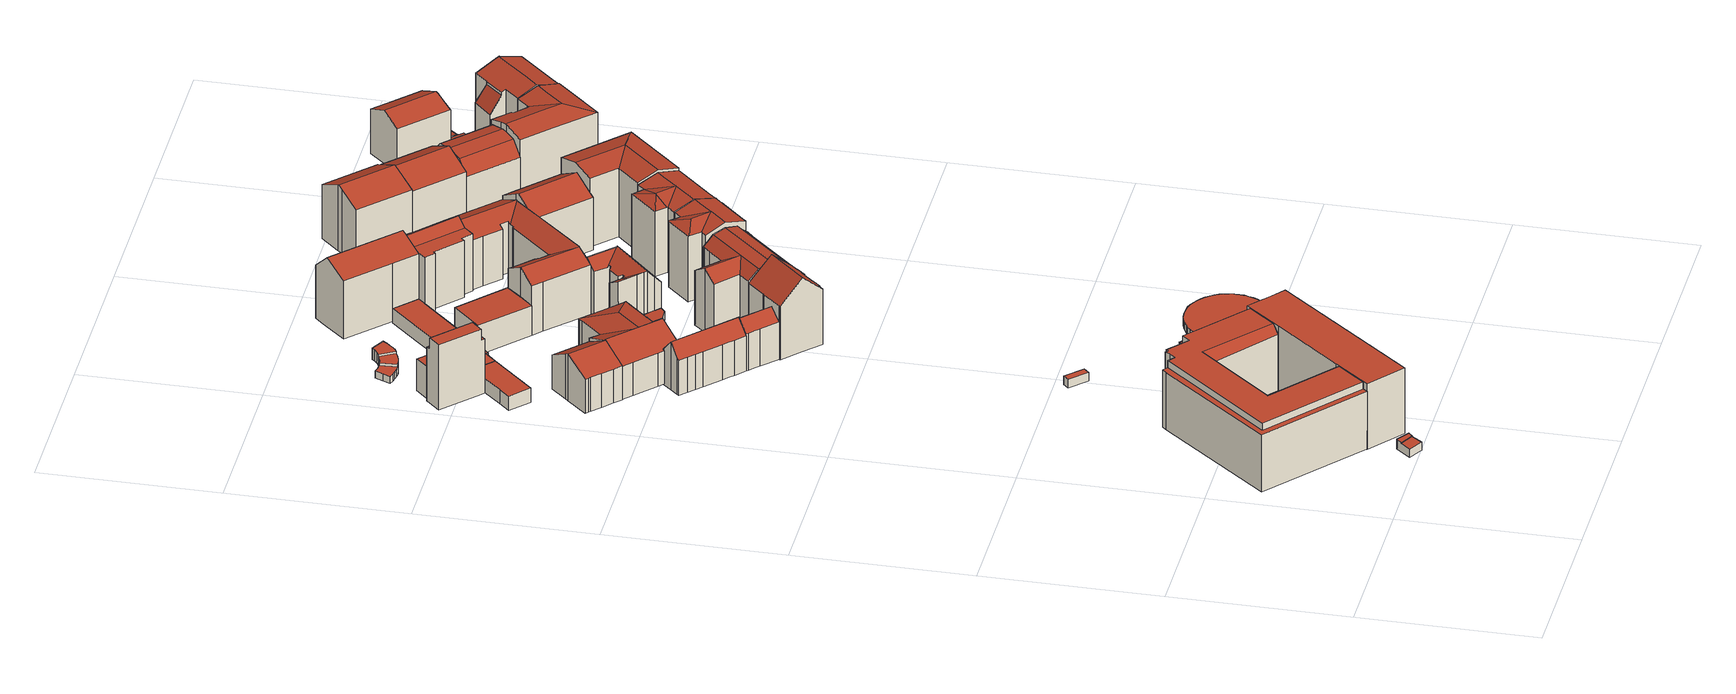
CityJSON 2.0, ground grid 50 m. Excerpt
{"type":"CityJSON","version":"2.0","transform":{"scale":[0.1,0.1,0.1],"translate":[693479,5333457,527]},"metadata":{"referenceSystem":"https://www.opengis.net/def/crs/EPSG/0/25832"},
"CityObjects":{
"building1":{"type":"Building","attributes":{"Gemeindeschluessel":"09162000","HoeheDach":"530.964","HoeheGrund":"527.920","Methode":"2000","NiedrigsteTraufeDesGebaeudes":"530.365","Geometrietyp2DReferenz":"3000","function":"31001_2000","roofType":"1000","measuredHeight":3.04},"geometry":[{"type":"MultiSurface","lod":"2","boundaries":[[[0,1,2,3,4,5]],[[6,7,8,9]],[[10,11,12,13]],[[1,14,15,9,8,11,10,16,2]],[[4,13,12,7,6,17,5]],[[11,8,7,12]],[[15,14,1,0,5,17,6,9]],[[3,2,16,10,13,4]]],"semantics":{"surfaces":[{"type":"WallSurface"},{"type":"RoofSurface"},{"type":"GroundSurface"}],"values":[0,0,0,0,0,1,2,1]}}]},
"building2":{"type":"Building","attributes":{"Gemeindeschluessel":"09162000","HoeheDach":"549.820","HoeheGrund":"530.322","Methode":"2000","NiedrigsteTraufeDesGebaeudes":"546.728","Geometrietyp2DReferenz":"3000","function":"31001_9998","roofType":"1000","measuredHeight":19.5,"storeysAboveGround":5},"geometry":[{"type":"MultiSurface","lod":"2","boundaries":[[[18,19,20,21]],[[22,23,24,25]],[[26,27,28,29,30,20,19,31]],[[32,33,34,35]],[[36,37,38,39]],[[33,32,23,22]],[[28,40,41,29]],[[42,43,44,45,46,47,48]],[[49,50,51,52,53]],[[54,55,56,49,53]],[[42,57,58,59,60,61,18,21,62,63,34,33,22,25,36,39,64,65,66,43]],[[21,20,30,62]],[[58,56,55,59]],[[48,47,52,51]],[[60,59,55,54,67,27,26]],[[65,68,69,66]],[[68,65,64,70]],[[63,62,30,29,41,71]],[[57,42,48,51,50]],[[31,19,18,61]],[[27,67,40,28]],[[72,45,44,69,68,70]],[[64,39,38,73,72,70]],[[25,24,37,36]],[[58,57,50,49,56]],[[32,35,71,41,40,67,54,53,52,47,46,73,38,37,24,23]],[[46,45,72,73]],[[26,31,61,60]],[[63,71,35,34]],[[66,69,44,43]]],"semantics":{"surfaces":[{"type":"WallSurface"},{"type":"RoofSurface"},{"type":"GroundSurface"}],"values":[0,0,1,0,0,0,0,0,1,1,2,0,0,1,0,0,0,0,0,0,0,1,0,0,0,1,0,0,0,0]}}]},
"building3":{"type":"Building","attributes":{"Gemeindeschluessel":"09162000","HoeheDach":"549.876","HoeheGrund":"530.007","Methode":"1000","NiedrigsteTraufeDesGebaeudes":"549.876","Geometrietyp2DReferenz":"3000","function":"31001_9998","roofType":"1000","measuredHeight":19.87,"storeysAboveGround":5},"geometry":[{"type":"MultiSurface","lod":"2","boundaries":[[[74,75,76,77]],[[78,79,80,81,82,83]],[[84,85,75,74]],[[85,86,87,88,80,79,78,76,75]],[[89,86,85,84]],[[84,74,77,83,82,81,90,91,89]],[[91,87,86,89]],[[77,76,78,83]],[[88,87,91,90,81,80]]],"semantics":{"surfaces":[{"type":"WallSurface"},{"type":"RoofSurface"},{"type":"GroundSurface"}],"values":[0,0,0,1,0,2,0,0,0]}}]},
"building4":{"type":"Building","attributes":{"Gemeindeschluessel":"09162000","HoeheDach":"533.890","HoeheGrund":"531.270","Methode":"2000","NiedrigsteTraufeDesGebaeudes":"533.890","Geometrietyp2DReferenz":"3000","function":"31001_2000","roofType":"1000","measuredHeight":2.62},"geometry":[{"type":"MultiSurface","lod":"2","boundaries":[[[92,93,94,95]],[[96,97,92,95]],[[97,98,93,92]],[[95,94,99,96]],[[96,99,98,97]],[[94,93,98,99]]],"semantics":{"surfaces":[{"type":"WallSurface"},{"type":"GroundSurface"},{"type":"RoofSurface"}],"values":[0,1,0,0,0,2]}}]},
"building5":{"type":"Building","attributes":{"Gemeindeschluessel":"09162000","HoeheDach":"545.560","HoeheGrund":"531.230","Methode":"2000","NiedrigsteTraufeDesGebaeudes":"541.506","Geometrietyp2DReferenz":"3000","function":"31001_1000","roofType":"3100","measuredHeight":14.33,"storeysAboveGround":3},"geometry":[{"type":"MultiSurface","lod":"2","boundaries":[[[100,101,102,103,104,105,106,107,108,109,110,111]],[[105,112,113,106]],[[107,114,115,108]],[[111,116,117,100]],[[113,112,118,119,120,121,115,114]],[[108,115,122,109]],[[106,113,114,107]],[[109,122,123,110]],[[103,119,118,104]],[[121,117,116,123,122,115]],[[102,101,100,117,121,120]],[[102,120,119,103]],[[104,118,112,105]],[[110,123,116,111]]],"semantics":{"surfaces":[{"type":"GroundSurface"},{"type":"WallSurface"},{"type":"RoofSurface"}],"values":[0,1,1,1,2,1,1,1,1,2,1,1,1,1]}}]},
"building6":{"type":"Building","attributes":{"Gemeindeschluessel":"09162000","HoeheDach":"534.307","HoeheGrund":"530.960","Methode":"1000","NiedrigsteTraufeDesGebaeudes":"534.307","Geometrietyp2DReferenz":"3000","function":"31001_9998","roofType":"1000","measuredHeight":3.35,"storeysAboveGround":1},"geometry":[{"type":"MultiSurface","lod":"2","boundaries":[[[124,125,126,127]],[[127,126,128,129]],[[130,131,132,133]],[[133,132,134,135]],[[129,136,130,133,135,124,127]],[[129,128,137,136]],[[135,134,125,124]],[[126,125,134,132,131,137,128]],[[136,137,131,130]]],"semantics":{"surfaces":[{"type":"WallSurface"},{"type":"GroundSurface"},{"type":"RoofSurface"}],"values":[0,0,0,0,1,0,0,2,0]}}]},
"building7":{"type":"Building","attributes":{"Gemeindeschluessel":"09162000","HoeheDach":"545.653","HoeheGrund":"531.430","Methode":"2000","NiedrigsteTraufeDesGebaeudes":"541.400","Geometrietyp2DReferenz":"3000","function":"31001_1000","roofType":"2100","measuredHeight":14.22,"storeysAboveGround":3},"geometry":[{"type":"MultiSurface","lod":"2","boundaries":[[[138,139,140,141,142,143]],[[144,145,146,147]],[[147,146,140,139]],[[148,149,145,144]],[[150,151,152,153]],[[154,155,156,157]],[[142,141,140,146,145,149,152,151,156,155]],[[153,152,149,148]],[[154,157,150,153,148,144,147,139,138,143]],[[157,156,151,150]],[[143,142,155,154]]],"semantics":{"surfaces":[{"type":"WallSurface"},{"type":"RoofSurface"},{"type":"GroundSurface"}],"values":[0,0,0,0,0,0,1,0,2,0,0]}}]},
"building8":{"type":"Building","attributes":{"Gemeindeschluessel":"09162000","HoeheDach":"548.815","HoeheGrund":"529.010","Methode":"2000","NiedrigsteTraufeDesGebaeudes":"545.430","Geometrietyp2DReferenz":"3000","function":"31001_9998","roofType":"1000","measuredHeight":19.8},"geometry":[{"type":"MultiSurface","lod":"2","boundaries":[[[158,159,160,161,162,163,164]],[[165,166,167,168,162,161,160]],[[169,170,164,163,162,168]],[[171,172,173,170,169,168,167]],[[167,166,174,171]],[[175,174,166,165]],[[171,174,175,172]],[[159,158,173,172,175,165,160]],[[164,170,173,158]]],"semantics":{"surfaces":[{"type":"GroundSurface"},{"type":"WallSurface"},{"type":"RoofSurface"}],"values":[0,1,1,2,1,2,1,1,1]}}]},
"building9":{"type":"Building","attributes":{"Gemeindeschluessel":"09162000","HoeheDach":"533.542","HoeheGrund":"529.200","Methode":"1000","NiedrigsteTraufeDesGebaeudes":"533.542","Geometrietyp2DReferenz":"3000","function":"31001_9998","roofType":"1000","measuredHeight":4.34,"storeysAboveGround":5},"geometry":[{"type":"MultiSurface","lod":"2","boundaries":[[[176,177,178,179]],[[180,181,182,177,176,183]],[[181,184,185,182]],[[186,184,181,180]],[[186,187,179,178,185,184]],[[183,176,179,187]],[[186,180,183,187]],[[177,182,185,178]]],"semantics":{"surfaces":[{"type":"WallSurface"},{"type":"RoofSurface"},{"type":"GroundSurface"}],"values":[0,1,0,0,2,0,0,0]}}]},
"building10":{"type":"Building","attributes":{"Gemeindeschluessel":"09162000","HoeheDach":"545.740","HoeheGrund":"531.150","Methode":"1000","NiedrigsteTraufeDesGebaeudes":"541.665","Geometrietyp2DReferenz":"3000","function":"31001_1000","roofType":"3100","measuredHeight":14.59},"geometry":[{"type":"MultiSurface","lod":"2","boundaries":[[[188,189,190,191]],[[191,190,192,193]],[[193,192,194,195]],[[196,197,198,199]],[[200,201,202,203]],[[204,149,205,206]],[[195,194,145,207]],[[208,200,203,209,210,196,199,211,188,191,193,195,207,204,206]],[[210,212,197,196]],[[211,213,189,188]],[[209,203,202,214,212,210]],[[199,198,213,211]],[[207,145,149,204]],[[201,200,208,206,205,215]],[[213,198,197,212,214,202,201,215,192,190,189]],[[215,205,149,145,194,192]]],"semantics":{"surfaces":[{"type":"WallSurface"},{"type":"GroundSurface"},{"type":"RoofSurface"}],"values":[0,0,0,0,0,0,0,1,0,0,0,0,0,0,2,2]}}]},
"building11":{"type":"Building","attributes":{"Gemeindeschluessel":"09162000","HoeheDach":"539.544","HoeheGrund":"529.770","Methode":"2000","NiedrigsteTraufeDesGebaeudes":"533.564","Geometrietyp2DReferenz":"3000","function":"31001_9998","roofType":"1000","measuredHeight":9.77,"storeysAboveGround":3},"geometry":[{"type":"MultiSurface","lod":"2","boundaries":[[[216,217,218,219]],[[220,221,222,223]],[[221,220,224,225,226,227,228]],[[225,224,229,230]],[[230,231,232,233,216,219,227,226,225]],[[230,229,234,231]],[[219,218,228,227]],[[234,229,224,220,223]],[[235,222,221,228,218,217]],[[233,232,231,234,223,222,235,217,216]]],"semantics":{"surfaces":[{"type":"WallSurface"},{"type":"GroundSurface"},{"type":"RoofSurface"}],"values":[0,0,0,0,1,0,0,2,2,0]}}]},
"building12":{"type":"Building","attributes":{"Gemeindeschluessel":"09162000","HoeheDach":"545.441","HoeheGrund":"531.270","Methode":"2000","NiedrigsteTraufeDesGebaeudes":"542.439","Geometrietyp2DReferenz":"3000","function":"31001_1000","roofType":"3200","measuredHeight":14.17,"storeysAboveGround":3},"geometry":[{"type":"MultiSurface","lod":"2","boundaries":[[[236,237,238,239]],[[240,241,242,243,244,245,246]],[[247,248,249,250,251,252]],[[236,239,250,249]],[[253,254,255,243,242]],[[256,240,246,257,258,117]],[[252,251,250,239,238,253,242,241,240]],[[257,246,259,260,261,258]],[[237,262,263,254,253,238]],[[243,255,264,265,266,244]],[[267,268,247,252,240,256,117,269]],[[246,245,270,259]],[[269,117,258,261]],[[270,245,244,266]],[[262,237,236,249,248,247,268,267,269,261,260,259,270,266,265,264,263]],[[264,255,254,263]]],"semantics":{"surfaces":[{"type":"WallSurface"},{"type":"RoofSurface"},{"type":"GroundSurface"}],"values":[0,1,0,0,1,1,1,0,0,0,0,0,0,0,2,0]}}]},
"building13":{"type":"Building","attributes":{"Gemeindeschluessel":"09162000","HoeheDach":"553.474","HoeheGrund":"531.080","Methode":"1000","NiedrigsteTraufeDesGebaeudes":"541.974","Geometrietyp2DReferenz":"3000","function":"31001_1000","roofType":"3100","measuredHeight":22.39,"storeysAboveGround":3},"geometry":[{"type":"MultiSurface","lod":"2","boundaries":[[[271,272,273,274,275,276,277,278,279,280,281,282]],[[283,284,285,286]],[[287,288,289,290]],[[291,282,281,292]],[[293,294,288,287]],[[295,285,284,289,288,294,296,297,298,299,300,301,302,273,272,271]],[[303,296,294,293]],[[292,281,304,305,306]],[[307,277,276,308]],[[309,301,300,310]],[[311,279,278,312,313,206,314]],[[309,310,315,316,317,303,293,287,290,283,286,318,319,291,292,306,320,321,200,322,206,313,312,307,308,323,324,325,326]],[[290,289,284,283]],[[315,299,298,316]],[[273,302,326,325,324,274]],[[308,276,275,323]],[[327,328,314,206,322,200]],[[281,280,279,311,329,304]],[[330,331,305,304,329,328,327]],[[319,318,295,271,282,291]],[[278,277,307,312]],[[326,302,301,309]],[[323,275,274,324]],[[316,298,297,317]],[[329,311,314,328]],[[321,330,327,200]],[[317,297,296,303]],[[320,306,305,331,330,321]],[[286,285,295,318]],[[310,300,299,315]]],"semantics":{"surfaces":[{"type":"RoofSurface"},{"type":"WallSurface"},{"type":"GroundSurface"}],"values":[0,1,1,1,1,0,1,1,1,1,1,2,1,1,1,1,1,1,0,1,1,1,1,1,0,1,1,1,1,1]}}]},
"building14":{"type":"Building","attributes":{"Gemeindeschluessel":"09162000","HoeheDach":"532.420","HoeheGrund":"529.026","Methode":"2000","NiedrigsteTraufeDesGebaeudes":"531.104","Geometrietyp2DReferenz":"3000","function":"31001_2000","roofType":"1000","measuredHeight":3.39},"geometry":[{"type":"MultiSurface","lod":"2","boundaries":[[[332,333,334,335]],[[336,337,338,339,340,341]],[[342,343,344,345]],[[346,347,348,349]],[[350,351,352,353]],[[332,335,354,355,356,357,358,359,360,361,362,346,349,363,364,337,336,365,366,367,368,342,345,350,353]],[[356,369,370,357]],[[367,371,372,368]],[[360,373,374,361]],[[375,376,370,369,377,378,348,347,379,374,373]],[[368,372,343,342]],[[336,341,380,365]],[[365,380,381,366]],[[382,352,351,344,343,372,371,381,380,341,340]],[[363,349,348,378,383,384]],[[359,375,373,360]],[[385,382,340,339]],[[366,381,371,367]],[[332,353,352,382,385,333]],[[363,384,386,364]],[[335,334,387,354]],[[338,386,384,383,388,389,387,334,333,385,339]],[[345,344,351,350]],[[377,388,383,378]],[[356,355,389,388,377,369]],[[361,374,379,362]],[[362,379,347,346]],[[354,387,389,355]],[[357,370,376,358]],[[358,376,375,359]],[[364,386,338,337]]],"semantics":{"surfaces":[{"type":"WallSurface"},{"type":"GroundSurface"},{"type":"RoofSurface"}],"values":[0,0,0,0,0,1,0,0,0,2,0,0,0,2,0,0,0,0,0,0,0,2,0,0,0,0,0,0,0,0,0]}}]},
"building15":{"type":"Building","attributes":{"Gemeindeschluessel":"09162000","HoeheDach":"533.420","HoeheGrund":"531.010","Methode":"1000","NiedrigsteTraufeDesGebaeudes":"533.420","Geometrietyp2DReferenz":"3000","function":"31001_2000","roofType":"1000","measuredHeight":2.41},"geometry":[{"type":"MultiSurface","lod":"2","boundaries":[[[390,391,392,393]],[[394,395,396,397]],[[398,399,400,401]],[[402,403,404,405]],[[406,407,408,409]],[[410,411,412,413]],[[414,415,416,417]],[[418,419,420,421]],[[422,423,424,425]],[[426,427,428,429]],[[417,416,430,431]],[[397,396,419,418]],[[417,431,432,410,413,390,393,433,434,398,401,435,436,437,394,397,418,421,438,426,429,439,406,409,422,425,402,405,440,441,442,414]],[[436,443,444,437]],[[437,444,395,394]],[[434,445,399,398]],[[401,400,446,435]],[[442,447,415,414]],[[405,404,448,440]],[[435,446,443,436]],[[440,448,449,441]],[[421,420,450,438]],[[425,424,403,402]],[[439,451,407,406]],[[432,452,411,410]],[[415,447,449,448,404,403,424,423,408,407,451,428,427,450,420,419,396,395,444,443,446,400,399,445,453,392,391,412,411,452,430,416]],[[413,412,391,390]],[[441,449,447,442]],[[433,453,445,434]],[[409,408,423,422]],[[393,392,453,433]],[[429,428,451,439]],[[438,450,427,426]],[[431,430,452,432]]],"semantics":{"surfaces":[{"type":"WallSurface"},{"type":"GroundSurface"},{"type":"RoofSurface"}],"values":[0,0,0,0,0,0,0,0,0,0,0,0,1,0,0,0,0,0,0,0,0,0,0,0,0,2,0,0,0,0,0,0,0,0]}}]},
"building16":{"type":"Building","attributes":{"Gemeindeschluessel":"09162000","HoeheDach":"533.524","HoeheGrund":"529.240","Methode":"2000","NiedrigsteTraufeDesGebaeudes":"533.524","Geometrietyp2DReferenz":"3000","function":"31001_9998","roofType":"1000","measuredHeight":4.28,"storeysAboveGround":1},"geometry":[{"type":"MultiSurface","lod":"2","boundaries":[[[454,455,456,457,458,459]],[[460,461,457,456]],[[462,463,464,465]],[[466,467,461,460]],[[463,468,469,459,458,457,461,467,470,471,472,473,464]],[[464,473,472,474,475,465]],[[466,460,456,455,454,476,477,462,465,475,474,478,479]],[[479,470,467,466]],[[471,470,479,478,474,472]],[[469,468,463,462,477,476]],[[454,459,469,476]]],"semantics":{"surfaces":[{"type":"WallSurface"},{"type":"RoofSurface"},{"type":"GroundSurface"}],"values":[0,0,0,0,1,0,2,0,0,0,0]}}]},
"building17":{"type":"Building","attributes":{"Gemeindeschluessel":"09162000","HoeheDach":"539.278","HoeheGrund":"530.330","Methode":"1000","NiedrigsteTraufeDesGebaeudes":"539.278","Geometrietyp2DReferenz":"3000","function":"31001_9998","roofType":"1000","measuredHeight":8.95,"storeysAboveGround":3},"geometry":[{"type":"MultiSurface","lod":"2","boundaries":[[[480,481,482,483,484,485,486]],[[480,486,487,488]],[[489,487,486,485,484,490]],[[480,488,491,481]],[[483,492,490,484]],[[493,491,488,487,489,490,492]],[[481,491,493,482]],[[482,493,492,483]]],"semantics":{"surfaces":[{"type":"GroundSurface"},{"type":"WallSurface"},{"type":"RoofSurface"}],"values":[0,1,1,1,1,2,1,1]}}]},
"building18":{"type":"Building","attributes":{"Gemeindeschluessel":"09162000","HoeheDach":"534.115","HoeheGrund":"531.260","Methode":"1000","NiedrigsteTraufeDesGebaeudes":"533.607","Geometrietyp2DReferenz":"3000","function":"31001_1000","roofType":"1000","measuredHeight":2.85,"storeysAboveGround":2},"geometry":[{"type":"MultiSurface","lod":"2","boundaries":[[[494,495,496,497]],[[498,499,500,501]],[[502,503,504,505]],[[506,507,508,509]],[[510,511,499,498]],[[505,504,507,506]],[[512,513,495,494]],[[498,501,502,505,506,509,512,494,497,510]],[[501,500,503,502]],[[497,496,511,510]],[[511,496,495,513,508,507,504,503,500,499]],[[509,508,513,512]]],"semantics":{"surfaces":[{"type":"WallSurface"},{"type":"GroundSurface"},{"type":"RoofSurface"}],"values":[0,0,0,0,0,0,0,1,0,0,2,0]}}]},
"building19":{"type":"Building","attributes":{"Gemeindeschluessel":"09162000","HoeheDach":"551.330","HoeheGrund":"531.162","Methode":"2000","NiedrigsteTraufeDesGebaeudes":"547.742","Geometrietyp2DReferenz":"3000","function":"31001_1000","roofType":"3100","measuredHeight":20.17,"storeysAboveGround":4},"geometry":[{"type":"MultiSurface","lod":"2","boundaries":[[[514,515,516,517,518,519,520,521]],[[522,523,524,525,526]],[[524,527,528,525]],[[529,530,302,531,532,533,534]],[[522,535,536,523]],[[532,519,518,533]],[[537,538,516,515]],[[535,539,540,541,536]],[[542,529,534,543,544]],[[544,545,542]],[[546,547,538,537]],[[548,523,536,541]],[[526,545,544,543,522]],[[549,550,540,539]],[[526,525,528,542,545]],[[551,552,553,554]],[[555,556,557,558]],[[554,553,556,555]],[[514,521,552,551]],[[550,549,547,546]],[[529,542,528,527,548,541,540,550,546,537,515,514,551,554,555,558,530]],[[558,557,302,530]],[[302,557,556,553,552,521,520,531]],[[549,539,535,522,517,516,538,547]],[[522,543,534,533,518,517]],[[527,524,523,548]],[[520,519,532,531]]],"semantics":{"surfaces":[{"type":"WallSurface"},{"type":"RoofSurface"},{"type":"GroundSurface"}],"values":[0,1,0,0,1,1,0,0,0,0,0,0,1,0,0,0,0,0,0,0,2,0,1,1,1,0,0]}}]},
"building20":{"type":"Building","attributes":{"Gemeindeschluessel":"09162000","HoeheDach":"546.870","HoeheGrund":"530.826","Methode":"2000","NiedrigsteTraufeDesGebaeudes":"542.049","Geometrietyp2DReferenz":"3000","function":"31001_9998","roofType":"3100","measuredHeight":16.04,"storeysAboveGround":4},"geometry":[{"type":"MultiSurface","lod":"2","boundaries":[[[559,560,561,562,563,564]],[[565,566,567,568]],[[569,570,571,572,573,574]],[[575,576,577,578]],[[579,560,559,580]],[[581,572,571,582]],[[583,582,571,570]],[[559,564,584,585,580]],[[586,587,577,576,574,573,588,563,562,589,590,591]],[[592,593,594,595]],[[578,577,587,596]],[[589,562,561,597,598,595,594]],[[599,590,589,594,593]],[[586,591,600,601]],[[602,599,593,592]],[[599,602,600,591,590]],[[567,566,588,573,572,581]],[[596,587,586,601]],[[565,584,564,563,588,566]],[[597,561,560,579]],[[574,576,575,569]],[[583,568,567,581,582]],[[565,568,583,570,569,575,578,596,601,600,602,592,595,598,597,579,580,585,584]]],"semantics":{"surfaces":[{"type":"RoofSurface"},{"type":"WallSurface"},{"type":"GroundSurface"}],"values":[0,1,1,1,1,0,1,1,0,1,1,1,0,1,1,1,0,1,1,1,1,1,2]}}]},
"building21":{"type":"Building","attributes":{"Gemeindeschluessel":"09162000","HoeheDach":"550.660","HoeheGrund":"529.649","Methode":"2000","NiedrigsteTraufeDesGebaeudes":"545.756","Geometrietyp2DReferenz":"3000","function":"31001_9998","roofType":"3100","measuredHeight":21.01,"storeysAboveGround":5},"geometry":[{"type":"MultiSurface","lod":"2","boundaries":[[[603,604,605,606]],[[606,605,607,608]],[[605,604,609,610,611,612,607]],[[613,609,604,603]],[[614,615,616,617,611,610]],[[618,617,616,619,620,621]],[[615,614,613,603,606,608,622,623,620,619,616]],[[607,612,624,621,620,623,622,608]],[[611,617,618,621,624,612]],[[614,610,609,613]]],"semantics":{"surfaces":[{"type":"WallSurface"},{"type":"RoofSurface"},{"type":"GroundSurface"}],"values":[0,0,1,0,0,0,2,0,1,0]}}]},
"building22":{"type":"Building","attributes":{"Gemeindeschluessel":"09162000","HoeheDach":"552.920","HoeheGrund":"531.190","Methode":"2000","NiedrigsteTraufeDesGebaeudes":"551.035","Geometrietyp2DReferenz":"3000","function":"31001_9998","roofType":"3100","measuredHeight":21.73,"storeysAboveGround":5},"geometry":[{"type":"MultiSurface","lod":"2","boundaries":[[[625,626,627,628,629,630]],[[631,632,633,634,635]],[[514,636,637,638,639,640,641,642]],[[643,635,634,644]],[[645,514,642,625,630,515]],[[646,647,648,628,649,631,635,643]],[[642,641,640,639,650,651,652,653,627,626,625]],[[652,651,654,655,656,657]],[[658,659,660,657,656,661,662,663]],[[633,658,663,664,644,634]],[[627,653,652,657,660,659]],[[649,628,627,632,631]],[[665,638,637,636,514,645,515,666,648,647,646,643,644,664,663,662,661,656,655,654]],[[630,629,628,648,666,515]],[[627,659,658,633,632]],[[638,665,654,651,650,639]]],"semantics":{"surfaces":[{"type":"RoofSurface"},{"type":"WallSurface"},{"type":"GroundSurface"}],"values":[0,0,1,1,1,1,0,1,1,1,0,0,2,1,0,1]}}]},
"building23":{"type":"Building","attributes":{"Gemeindeschluessel":"09162000","HoeheDach":"548.270","HoeheGrund":"530.405","Methode":"2000","NiedrigsteTraufeDesGebaeudes":"545.180","Geometrietyp2DReferenz":"3000","function":"31001_1000","roofType":"3100","measuredHeight":17.86,"storeysAboveGround":4},"geometry":[{"type":"MultiSurface","lod":"2","boundaries":[[[667,668,669,670,671]],[[672,673,674,675,676,677]],[[678,679,680,681]],[[682,683,684,685]],[[686,687,669,668]],[[685,684,688,689]],[[690,691,692,693]],[[674,670,669,687,694,695,696,697,675]],[[698,699,700,701]],[[702,703,691,690]],[[704,705,706,707,708,709]],[[692,691,703,688,684,683,710,708,707,711,712]],[[682,713,714,710,683]],[[704,709,698,701]],[[715,716,673,672]],[[692,712,717,693]],[[700,699,714,713]],[[718,676,675,697,680,679,711,707,706]],[[698,709,708,710,714,699]],[[705,704,701,700,713,682,685,689,702,690,693,717,678,681,719,720,721,686,668,667,722,715,672,677,723]],[[695,720,719,696]],[[674,673,716,671,670]],[[718,706,705,723]],[[711,679,678,717,712]],[[677,676,718,723]],[[716,715,722,667,671]],[[721,694,687,686]],[[720,695,694,721]],[[689,688,703,702]],[[680,697,696,719,681]]],"semantics":{"surfaces":[{"type":"WallSurface"},{"type":"RoofSurface"},{"type":"GroundSurface"}],"values":[0,0,0,0,0,0,0,1,0,0,0,1,0,0,0,0,0,1,1,2,0,1,0,0,0,0,0,0,0,0]}}]},
"building24":{"type":"Building","attributes":{"Gemeindeschluessel":"09162000","HoeheDach":"549.670","HoeheGrund":"530.100","Methode":"2000","NiedrigsteTraufeDesGebaeudes":"545.071","Geometrietyp2DReferenz":"3000","function":"31001_9998","roofType":"3100","measuredHeight":19.57,"storeysAboveGround":5},"geometry":[{"type":"MultiSurface","lod":"2","boundaries":[[[724,725,726,727]],[[728,729,724,727,730,731,732,733,734,735,736,737,738,739,740,741,742,743,744,745,746]],[[747,748,749,742,741,740]],[[750,751,752,753]],[[742,749,754,743]],[[733,755,756,734]],[[756,755,757,758,759,726,725,750,753,760,761]],[[724,729,728,746,671,751,750,725]],[[762,763,745,744,743,754]],[[730,759,758,731]],[[760,753,752,764,739,738,737,736]],[[732,731,758,757,755,733]],[[727,726,759,730]],[[735,761,760,736]],[[745,763,671,746]],[[751,671,763,762,754,749,748,747,764,752]],[[739,764,747,740]],[[734,756,761,735]]],"semantics":{"surfaces":[{"type":"WallSurface"},{"type":"GroundSurface"},{"type":"RoofSurface"}],"values":[0,1,0,2,0,0,2,0,0,0,0,0,0,0,0,2,0,0]}}]},
"building25":{"type":"Building","attributes":{"Gemeindeschluessel":"09162000","HoeheDach":"552.640","HoeheGrund":"531.280","Methode":"2000","NiedrigsteTraufeDesGebaeudes":"550.943","Geometrietyp2DReferenz":"3000","function":"31001_9998","roofType":"3100","measuredHeight":21.36,"storeysAboveGround":5},"geometry":[{"type":"MultiSurface","lod":"2","boundaries":[[[765,766,767,768]],[[769,770,771,772,773,774,775,776,777,778,779]],[[780,781,782,774,773,772]],[[783,777,784,785]],[[786,787,788,789,790,791]],[[792,793,784]],[[779,778,777,783,794,795]],[[795,794,783,796,797,798]],[[777,786,792,784]],[[781,780,799,800,801,802,798,797,796,803,804,765,768,805,806,791,790,789,807,782]],[[808,784,793,767,766]],[[785,784,808]],[[804,803,796,783,785,808,766,765]],[[801,800,799,780,772,771,770,769]],[[793,792,786,791,806,805,768,767]],[[777,776,775,788,787,786]],[[802,801,769,779,795,798]],[[775,774,782,807,789,788]]],"semantics":{"surfaces":[{"type":"WallSurface"},{"type":"RoofSurface"},{"type":"GroundSurface"}],"values":[0,1,0,1,0,1,1,0,1,2,1,1,0,0,0,1,0,0]}}]},
"building26":{"type":"Building","attributes":{"Gemeindeschluessel":"09162000","HoeheDach":"550.580","HoeheGrund":"530.527","Methode":"2000","NiedrigsteTraufeDesGebaeudes":"546.482","Geometrietyp2DReferenz":"3000","function":"31001_9998","roofType":"3100","measuredHeight":20.05,"storeysAboveGround":4},"geometry":[{"type":"MultiSurface","lod":"2","boundaries":[[[809,810,811,812]],[[811,813,814,815,816,812]],[[817,818,819,820,821,822]],[[817,822,810,809]],[[814,823,824,815]],[[818,817,809,812,816,815,824,825,819]],[[826,820,819,825,824,823]],[[821,820,826,823,814,813]],[[810,822,821,813,811]]],"semantics":{"surfaces":[{"type":"WallSurface"},{"type":"GroundSurface"},{"type":"RoofSurface"}],"values":[0,0,0,0,0,1,0,2,2]}}]},
"building27":{"type":"Building","attributes":{"Gemeindeschluessel":"09162000","HoeheDach":"550.588","HoeheGrund":"530.400","Methode":"1000","NiedrigsteTraufeDesGebaeudes":"546.849","Geometrietyp2DReferenz":"3000","function":"31001_9998","roofType":"3100","measuredHeight":20.19,"storeysAboveGround":4},"geometry":[{"type":"MultiSurface","lod":"2","boundaries":[[[827,828,829,830,831]],[[832,831,830,833]],[[834,827,831,832]],[[835,836,837,838]],[[834,839,840,841,828,827]],[[839,834,832,833,842,835,838,840]],[[838,837,841,840]],[[830,829,836,835,842,833]],[[828,841,837,836,829]]],"semantics":{"surfaces":[{"type":"RoofSurface"},{"type":"WallSurface"},{"type":"GroundSurface"}],"values":[0,1,1,1,1,2,1,1,0]}}]},
"building28":{"type":"Building","attributes":{"Gemeindeschluessel":"09162000","HoeheDach":"553.280","HoeheGrund":"530.790","Methode":"1000","NiedrigsteTraufeDesGebaeudes":"551.591","Geometrietyp2DReferenz":"3000","function":"31001_9998","roofType":"3100","measuredHeight":22.49,"storeysAboveGround":5},"geometry":[{"type":"MultiSurface","lod":"2","boundaries":[[[843,844,845,846,847,848,849]],[[850,851,852,853,854,855]],[[856,857,845,844,858,859,860,861]],[[862,858,844,843,849,863]],[[864,865,866,861,860,859,858,862,863,867,854,853,852]],[[847,846,851,850,855,848]],[[868,869,846,845,857,856]],[[870,871,851,846,869,868]],[[865,864,852,851,871,870]],[[849,848,855,854,867,863]],[[866,865,870,868,856,861]]],"semantics":{"surfaces":[{"type":"RoofSurface"},{"type":"WallSurface"},{"type":"GroundSurface"}],"values":[0,1,1,1,2,0,0,0,1,1,1]}}]},
"building29":{"type":"Building","attributes":{"Gemeindeschluessel":"09162000","HoeheDach":"550.387","HoeheGrund":"530.400","Methode":"1000","NiedrigsteTraufeDesGebaeudes":"546.504","Geometrietyp2DReferenz":"3000","function":"31001_9998","roofType":"3100","measuredHeight":19.99,"storeysAboveGround":4},"geometry":[{"type":"MultiSurface","lod":"2","boundaries":[[[872,873,874,834]],[[840,875,876,877]],[[878,876,875,879]],[[874,879,875,840,839,834]],[[873,878,879,874]],[[872,880,877,876,878,873]],[[880,872,834,839,840,877]]],"semantics":{"surfaces":[{"type":"WallSurface"},{"type":"RoofSurface"},{"type":"GroundSurface"}],"values":[0,0,1,0,1,0,2]}}]},
"building30":{"type":"Building","attributes":{"Gemeindeschluessel":"09162000","HoeheDach":"550.010","HoeheGrund":"530.501","Methode":"2000","NiedrigsteTraufeDesGebaeudes":"544.913","Geometrietyp2DReferenz":"3000","function":"31001_9998","roofType":"3100","measuredHeight":19.51,"storeysAboveGround":4},"geometry":[{"type":"MultiSurface","lod":"2","boundaries":[[[881,882,883,884,885]],[[886,887,888,889,890]],[[884,883,891,892,893,894]],[[895,891,883,882]],[[888,885,884,894,889]],[[887,896,881,885,888]],[[897,892,891,895]],[[886,890,898,899]],[[900,896,887,886,899]],[[898,901,900,899]],[[902,901,898,890,889,894,893]],[[902,893,892,897]],[[881,896,900,901,902,897,895,882]]],"semantics":{"surfaces":[{"type":"WallSurface"},{"type":"RoofSurface"},{"type":"GroundSurface"}],"values":[0,1,1,0,1,0,0,1,0,0,0,0,2]}}]},
"building31":{"type":"Building","attributes":{"Gemeindeschluessel":"09162000","HoeheDach":"552.150","HoeheGrund":"530.780","Methode":"2000","NiedrigsteTraufeDesGebaeudes":"550.274","Geometrietyp2DReferenz":"3000","function":"31001_9998","roofType":"3100","measuredHeight":21.37,"storeysAboveGround":5},"geometry":[{"type":"MultiSurface","lod":"2","boundaries":[[[903,904,905,906,907,908]],[[909,910,911,912]],[[908,907,906,913,914,915]],[[916,917,918,919]],[[920,921,922,923,924,925,926,927]],[[928,908,915,929,930,911,910]],[[915,914,913,923,922,921]],[[913,906,905,931,924,923]],[[929,915,921,920,932,933,934,918,917,930]],[[904,903,935,909,912,936,916,919,937,938,939,927,926,925,924,931,905]],[[935,903,908,928,910,909]],[[932,920,927,939,938,933]],[[937,934,933,938]],[[919,918,934,937]],[[911,930,917,916,936,912]]],"semantics":{"surfaces":[{"type":"WallSurface"},{"type":"RoofSurface"},{"type":"GroundSurface"}],"values":[0,0,1,0,0,1,1,0,1,2,0,0,0,0,0]}}]},
"building32":{"type":"Building","attributes":{"Gemeindeschluessel":"09162000","HoeheDach":"533.190","HoeheGrund":"530.633","Methode":"2000","NiedrigsteTraufeDesGebaeudes":"533.190","Geometrietyp2DReferenz":"3000","function":"31001_2000","roofType":"1000","measuredHeight":2.56},"geometry":[{"type":"MultiSurface","lod":"2","boundaries":[[[940,941,942,943]],[[944,945,946,947]],[[948,949,950,951]],[[952,953,954,955]],[[947,946,949,948]],[[943,942,956,957]],[[958,959,941,940]],[[944,947,948,951,958,940,943,957,952,955]],[[957,956,953,952]],[[955,954,945,944]],[[954,953,956,942,941,959,950,949,946,945]],[[951,950,959,958]]],"semantics":{"surfaces":[{"type":"WallSurface"},{"type":"GroundSurface"},{"type":"RoofSurface"}],"values":[0,0,0,0,0,0,0,1,0,0,2,0]}}]},
"building33":{"type":"Building","attributes":{"Gemeindeschluessel":"09162000","HoeheDach":"547.453","HoeheGrund":"531.360","Methode":"1000","NiedrigsteTraufeDesGebaeudes":"544.906","Geometrietyp2DReferenz":"3000","function":"31001_9998","roofType":"3100","measuredHeight":16.09,"storeysAboveGround":4},"geometry":[{"type":"MultiSurface","lod":"2","boundaries":[[[960,961,962,963]],[[964,965,966,967,968,969]],[[970,971,972,973,974,975]],[[963,976,977,966,965,964,978,971,970,975,979,980,981,960]],[[964,969,982,978]],[[974,983,984,980,979,975]],[[978,982,972,971]],[[966,977,976,985,986,967]],[[973,972,982,969,968,967,986,983,974]],[[981,987,961,960]],[[986,985,962,961,987,984,983]],[[963,962,985,976]],[[980,984,987,981]]],"semantics":{"surfaces":[{"type":"WallSurface"},{"type":"GroundSurface"},{"type":"RoofSurface"}],"values":[0,0,0,1,0,0,0,0,2,0,2,0,0]}}]},
"building34":{"type":"Building","attributes":{"Gemeindeschluessel":"09162000","HoeheDach":"552.517","HoeheGrund":"530.730","Methode":"2000","NiedrigsteTraufeDesGebaeudes":"544.424","Geometrietyp2DReferenz":"3000","function":"31001_9998","roofType":"3100","measuredHeight":21.79,"storeysAboveGround":5},"geometry":[{"type":"MultiSurface","lod":"2","boundaries":[[[988,989,990,991,992,993]],[[994,995,996,997,998,999]],[[1000,1001,1002,1003,1004,1005,1006,1007]],[[1008,1009,1010,1011]],[[1012,991,990,1013,1008,1011,1014]],[[1015,1016,1017,1018,1019,1020]],[[1014,1011,1010,1021]],[[996,995,1004,1003]],[[1022,1000,1007,1023,988,993]],[[1018,1017,999,998]],[[1023,1024,1025,994,999,1017,1016,1015,1026,1013,990,989,988]],[[1007,1006,1005,1004,995,994,1025,1024,1023]],[[1008,1013,1026,1009]],[[1002,1001,1000,1022,993,992,991,1012,1014,1021,1027,1020,1019,1018,998,997,996,1003]],[[1015,1020,1027,1021,1010,1009,1026]]],"semantics":{"surfaces":[{"type":"WallSurface"},{"type":"RoofSurface"},{"type":"GroundSurface"}],"values":[0,0,0,1,0,0,0,0,0,0,1,1,0,2,0]}}]},
"building35":{"type":"Building","attributes":{"Gemeindeschluessel":"09162000","HoeheDach":"533.925","HoeheGrund":"530.948","Methode":"2000","NiedrigsteTraufeDesGebaeudes":"533.276","Geometrietyp2DReferenz":"3000","function":"31001_2000","roofType":"1000","measuredHeight":2.98},"geometry":[{"type":"MultiSurface","lod":"2","boundaries":[[[1028,1029,1030,1031]],[[1030,1029,1032,1033,1034]],[[1035,1032,1029,1028]],[[1036,1037,1035,1028,1031]],[[1037,1033,1032,1035]],[[1031,1030,1034,1036]],[[1036,1034,1033,1037]]],"semantics":{"surfaces":[{"type":"WallSurface"},{"type":"RoofSurface"},{"type":"GroundSurface"}],"values":[0,1,0,2,0,0,0]}}]}
},
"vertices":[
[351,1,9],[353,0,9],[353,0,34],[351,1,34],[311,23,34],[311,23,9],[346,64,9],[346,64,40],[383,40,39],[383,40,9],[375,29,34],[375,29,36],[335,51,36],[335,51,34],[367,19,9],[375,29,9],[367,19,34],[335,51,9],
[279,664,33],[279,664,207],[289,674,207],[289,674,33],[351,672,33],[351,672,228],[356,678,228],[356,678,33],[293,132,207],[304,145,207],[47,359,207],[303,663,207],[302,664,207],[25,355,207],[345,678,228],[345,678,33],[336,665,33],[336,665,228],[372,665,33],[372,665,228],[414,630,228],[414,630,33],[47,359,228],[303,663,228],[529,418,33],[612,518,33],[612,518,203],[603,507,203],[603,507,228],[541,433,228],[529,418,203],[208,374,197],[360,558,201],[361,557,199],[364,584,228],[186,373,228],[368,222,228],[376,232,201],[207,373,201],[360,558,33],[207,373,33],[376,232,33],[293,132,33],[25,355,33],[302,664,33],[322,649,33],[440,661,33],[535,582,33],[571,552,33],[304,145,228],[535,582,203],[571,552,203],[440,661,203],[322,649,228],[432,651,203],[432,651,228],
[294,132,30],[294,132,229],[376,232,229],[376,232,30],[529,418,229],[611,517,229],[612,518,229],[612,518,30],[611,517,30],[529,418,30],[392,53,30],[392,53,229],[709,437,229],[671,468,229],[639,495,229],[709,437,30],[639,495,30],[671,468,30],
[474,921,43],[474,921,69],[458,905,69],[458,905,43],[413,950,43],[429,966,43],[429,966,69],[413,950,69],
[171,2128,42],[169,2126,42],[118,2071,42],[97,2091,42],[71,2116,42],[44,2141,42],[40,2144,42],[32,2152,42],[83,2207,42],[92,2216,42],[134,2261,42],[220,2181,42],[44,2141,145],[40,2144,145],[32,2152,145],[83,2207,186],[220,2181,145],[171,2128,184],[71,2116,145],[97,2091,145],[118,2071,145],[169,2126,186],[92,2216,179],[134,2261,145],
[612,518,40],[612,518,73],[571,552,73],[571,552,40],[535,582,73],[535,582,40],[603,590,40],[603,590,73],[704,507,73],[704,507,40],[671,468,73],[671,468,40],[567,620,40],[567,620,73],
[171,2021,44],[200,1994,44],[200,1994,144],[171,2021,144],[142,2048,144],[142,2048,44],[219,1984,44],[219,1984,147],[215,1980,144],[215,1980,44],[255,1951,44],[255,1951,147],[304,2003,44],[304,2003,187],[302,2001,185],[302,2001,44],[118,2071,44],[118,2071,144],[171,2128,187],[171,2128,44],
[113,2435,20],[104,2442,20],[5,2535,20],[35,2565,20],[43,2574,20],[142,2482,20],[150,2474,20],[5,2535,218],[35,2565,218],[35,2565,184],[43,2574,184],[142,2482,184],[150,2474,184],[134,2473,184],[104,2442,184],[113,2435,184],[134,2473,218],[104,2442,218],
[66,2385,65],[113,2435,65],[113,2435,22],[66,2385,22],[89,2308,65],[202,2426,65],[150,2474,65],[38,2356,65],[202,2426,22],[150,2474,22],[89,2308,22],[38,2356,22],
[171,1933,41],[171,1933,147],[175,1937,153],[175,1937,41],[195,1958,187],[195,1958,41],[215,1980,153],[215,1980,41],[226,1881,41],[226,1881,147],[210,1896,147],[210,1896,41],[327,1786,41],[327,1786,147],[300,1811,147],[300,1811,41],[255,1951,41],[375,1837,147],[375,1837,41],[219,1984,41],[351,1812,41],[286,1825,41],[271,1838,41],[191,1914,41],[271,1838,147],[191,1914,147],[286,1825,147],[351,1812,187],
[43,2574,28],[43,2574,125],[75,2608,125],[75,2608,28],[199,2495,66],[199,2495,125],[166,2460,125],[166,2460,66],[235,2461,66],[235,2461,28],[199,2495,28],[183,2509,28],[183,2509,125],[232,2457,66],[232,2457,28],[202,2426,28],[166,2460,28],[150,2474,28],[202,2426,66],[150,2474,125],
[353,2056,43],[408,2114,43],[408,2114,155],[353,2056,155],[250,2054,184],[300,2107,184],[314,2122,184],[311,2226,155],[311,2227,154],[301,2216,154],[246,2157,154],[304,2003,43],[343,2044,43],[354,2056,43],[354,2056,155],[343,2044,154],[304,2003,154],[418,2125,155],[419,2125,155],[365,2176,154],[196,2105,184],[245,2157,154],[220,2181,155],[246,2157,43],[245,2157,43],[220,2181,43],[418,2125,43],[419,2125,43],[365,2176,43],[311,2226,43],[311,2227,43],[196,2105,43],[250,2054,43],[171,2128,43],[301,2216,43],
[452,1663,265],[503,1718,265],[549,1766,265],[546,1769,261],[497,1816,203],[496,1814,203],[451,1767,203],[451,1766,203],[450,1767,203],[425,1740,203],[402,1715,203],[400,1712,203],[522,1633,41],[522,1633,203],[516,1639,210],[516,1639,41],[532,1656,41],[532,1656,210],[538,1650,203],[538,1650,41],[400,1712,41],[402,1715,41],[541,1665,41],[541,1665,210],[498,1619,210],[550,1674,210],[563,1689,210],[569,1683,203],[585,1701,203],[580,1706,210],[594,1721,210],[595,1722,210],[550,1674,41],[402,1715,154],[359,1756,154],[359,1756,41],[451,1767,41],[496,1814,41],[594,1721,41],[580,1706,41],[450,1767,150],[451,1766,41],[450,1767,41],[375,1837,150],[585,1701,41],[569,1683,41],[563,1689,41],[498,1619,41],[452,1663,41],[345,1769,41],[331,1782,41],[350,1810,41],[497,1816,41],[546,1769,41],[549,1766,41],[595,1722,41],[327,1786,154],[350,1810,185],[425,1740,185],[331,1782,154],[345,1769,154],
[210,2689,20],[210,2689,48],[198,2684,48],[198,2684,20],[192,2734,20],[182,2730,20],[182,2730,48],[190,2733,48],[190,2733,54],[192,2734,54],[250,2724,20],[250,2724,54],[241,2714,54],[241,2714,20],[139,2726,20],[139,2726,41],[150,2725,41],[150,2725,20],[232,2704,20],[232,2704,54],[222,2696,54],[222,2696,20],[186,2680,20],[173,2677,20],[160,2675,20],[147,2676,20],[134,2678,20],[121,2681,20],[108,2685,20],[118,2706,20],[128,2729,20],[161,2725,20],[172,2726,20],[202,2740,20],[210,2748,20],[217,2756,20],[257,2735,20],[160,2675,41],[147,2676,41],[217,2756,54],[257,2735,54],[108,2685,41],[118,2706,41],[121,2681,41],[134,2678,41],[161,2676,41],[157,2725,41],[128,2729,41],[202,2740,54],[210,2748,54],[214,2692,54],[157,2725,48],[161,2725,48],[214,2692,48],[172,2726,48],[186,2680,48],[161,2676,48],[173,2677,48],
[775,720,40],[775,720,64],[788,724,64],[788,724,40],[887,698,40],[887,698,64],[897,689,64],[897,689,40],[828,725,40],[828,725,64],[841,723,64],[841,723,40],[915,555,40],[915,555,64],[908,544,64],[908,544,40],[928,605,40],[928,605,64],[927,592,64],[927,592,40],[751,709,40],[751,709,64],[763,715,64],[763,715,40],[772,641,40],[772,641,64],[721,683,64],[721,683,40],[905,679,40],[905,679,64],[913,668,64],[913,668,40],[924,580,40],[924,580,64],[920,567,64],[920,567,40],[923,644,40],[923,644,64],[926,631,64],[926,631,40],[730,693,64],[730,693,40],[740,702,40],[801,726,40],[814,726,40],[853,719,40],[865,713,40],[877,706,40],[919,656,40],[928,618,40],[900,534,40],[848,577,40],[836,587,40],[865,713,64],[877,706,64],[814,726,64],[853,719,64],[836,587,64],[900,534,64],[848,577,64],[919,656,64],[928,618,64],[740,702,64],[801,726,64],
[239,2452,22],[241,2454,22],[273,2487,22],[273,2487,65],[241,2454,65],[239,2452,65],[349,2565,22],[349,2565,65],[235,2461,22],[235,2461,65],[183,2509,65],[183,2509,22],[446,2665,22],[446,2665,65],[235,2460,65],[232,2457,65],[464,2684,65],[404,2740,65],[403,2741,65],[322,2656,65],[403,2741,22],[322,2656,22],[232,2457,22],[235,2460,22],[404,2740,22],[464,2684,22],
[473,2449,33],[437,2410,33],[398,2370,33],[273,2487,33],[349,2565,33],[459,2465,33],[475,2450,33],[475,2450,123],[473,2449,123],[459,2465,123],[349,2565,123],[437,2410,123],[273,2487,123],[398,2370,123],
[541,2057,43],[541,2057,71],[529,2045,69],[529,2045,43],[475,2068,43],[475,2068,66],[474,2096,69],[474,2096,43],[486,2109,43],[486,2109,71],[500,2095,71],[500,2095,43],[510,2086,43],[510,2086,71],[513,2083,71],[513,2083,43],[500,2044,43],[500,2044,66],[526,2071,43],[526,2071,71],
[739,1875,42],[647,1961,42],[647,1961,216],[663,1946,235],[691,1919,243],[719,1893,235],[719,1893,230],[739,1875,210],[577,1854,235],[493,1932,235],[463,1900,208],[524,1845,209],[523,1845,208],[463,1900,42],[524,1845,42],[546,1769,42],[595,1722,42],[576,1741,230],[576,1741,235],[548,1767,243],[546,1769,243],[583,1909,207],[523,1964,208],[640,1967,42],[640,1967,209],[584,1908,209],[584,1908,42],[523,1964,42],[497,1816,42],[520,1794,235],[497,1816,209],[497,1816,208],[637,1963,42],[637,1963,209],[493,1932,42],[620,1945,209],[620,1945,42],[734,1869,42],[734,1869,210],[717,1851,210],[717,1851,42],[598,1725,42],[598,1725,210],[596,1723,210],[596,1723,42],
[526,2071,173],[541,2057,150],[642,2162,156],[614,2189,199],[509,2087,199],[510,2086,197],[500,2095,38],[500,2095,198],[486,2109,198],[486,2109,38],[506,2148,38],[472,2180,38],[472,2180,173],[497,2156,173],[500,2154,173],[506,2148,177],[510,2153,38],[510,2153,177],[508,2164,173],[508,2164,38],[541,2057,38],[526,2071,38],[467,2127,198],[443,2151,197],[443,2151,38],[510,2086,38],[513,2083,38],[547,2192,176],[537,2193,172],[507,2089,198],[614,2190,198],[547,2201,173],[552,2196,176],[531,2242,38],[531,2242,185],[545,2256,198],[545,2256,38],[537,2193,38],[642,2162,38],[612,2192,38],[519,2230,174],[552,2196,38],[547,2192,38],[519,2230,38],
[464,2684,26],[464,2684,203],[403,2741,203],[403,2741,26],[291,2847,203],[291,2847,26],[507,2728,231],[510,2731,233],[515,2737,237],[342,2901,237],[507,2728,26],[510,2731,26],[515,2737,26],[553,2775,26],[553,2775,188],[379,2939,188],[379,2939,26],[379,2940,26],[379,2940,188],[342,2901,26],[361,2921,26],[361,2921,211],
[692,1919,259],[703,1931,259],[737,1966,259],[660,1975,241],[659,1973,241],[647,1961,241],[634,2003,242],[690,2011,259],[697,2069,242],[695,2070,240],[632,2005,240],[749,1886,42],[750,1886,42],[816,1955,42],[816,1955,240],[750,1886,240],[749,1886,240],[739,1875,240],[632,2005,42],[695,2070,42],[692,1919,42],[634,2003,42],[658,1977,42],[660,1975,42],[658,1977,241],[817,1957,240],[835,1975,240],[789,2020,259],[771,2002,259],[835,1975,42],[789,2020,42],[743,2065,42],[743,2065,241],[723,2045,241],[724,2046,240],[725,2046,240],[725,2046,42],[724,2046,42],[723,2045,42],[697,2069,42],[817,1957,42],[659,1973,42],
[675,2659,34],[588,2569,34],[588,2569,184],[631,2613,213],[675,2659,183],[764,2489,34],[764,2489,212],[763,2488,213],[763,2487,212],[708,2429,212],[708,2429,34],[670,2478,34],[670,2478,186],[672,2476,187],[672,2476,34],[437,2410,34],[437,2410,211],[473,2449,182],[473,2449,34],[612,2546,34],[612,2546,184],[497,2426,182],[497,2426,34],[535,2384,34],[535,2384,184],[529,2378,189],[529,2378,34],[658,2502,184],[669,2513,191],[689,2494,191],[683,2488,187],[531,2242,184],[424,2345,184],[424,2345,34],[531,2242,34],[534,2391,34],[534,2391,182],[545,2256,34],[569,2281,34],[569,2281,213],[568,2280,213],[567,2280,213],[545,2256,195],[435,2408,213],[556,2358,186],[553,2355,189],[398,2370,34],[398,2370,184],[807,2534,34],[807,2534,183],[553,2355,34],[657,2375,212],[689,2494,34],[669,2513,34],[658,2502,34],[698,2638,34],[657,2375,34],
[588,2569,31],[588,2569,205],[587,2567,205],[587,2567,31],[631,2613,31],[611,2593,31],[559,2592,31],[550,2582,31],[513,2616,31],[478,2648,31],[472,2642,31],[446,2665,31],[464,2684,31],[487,2707,31],[506,2727,31],[507,2728,31],[510,2731,31],[552,2775,31],[553,2775,31],[576,2753,31],[592,2738,31],[603,2727,31],[675,2659,31],[510,2731,223],[552,2775,181],[553,2775,181],[611,2593,205],[631,2613,227],[506,2727,227],[487,2707,205],[576,2753,181],[478,2648,205],[472,2642,205],[513,2616,205],[550,2582,205],[559,2592,205],[464,2684,205],[446,2665,205],[592,2738,181],[603,2727,181],[507,2728,226],
[736,2114,43],[736,2114,240],[811,2192,240],[811,2192,43],[835,1975,239],[855,1997,239],[856,1997,239],[856,1998,239],[933,2078,239],[952,2097,239],[905,2142,256],[886,2123,256],[848,2082,256],[809,2042,256],[788,2020,256],[856,1998,43],[933,2078,43],[952,2097,43],[764,2087,240],[801,2127,256],[763,2088,240],[839,2166,240],[840,2167,240],[858,2186,239],[858,2186,43],[840,2167,43],[839,2166,43],[838,2166,240],[811,2191,240],[764,2086,240],[743,2065,240],[764,2087,43],[764,2086,43],[743,2065,43],[856,1997,43],[855,1997,43],[835,1975,43],[788,2020,43],[763,2088,43],[737,2114,43],[811,2191,43],[838,2166,43],[905,2142,43],[737,2114,240],
[845,2302,35],[845,2302,195],[708,2429,195],[708,2429,35],[757,2481,236],[764,2489,230],[764,2489,35],[757,2481,35],[853,2311,35],[893,2355,35],[941,2407,35],[941,2407,196],[893,2355,236],[853,2311,202],[807,2534,195],[807,2534,35],[841,2502,35],[841,2502,195],
[777,2768,199],[831,2825,236],[704,2946,236],[695,2936,229],[650,2889,199],[650,2889,34],[695,2936,34],[777,2768,34],[709,2951,34],[709,2951,233],[758,3003,198],[758,3003,34],[831,2825,34],[885,2882,34],[885,2882,199],[704,2946,34],
[917,2250,246],[918,2249,246],[917,2249,246],[1010,2252,263],[962,2297,263],[897,2359,263],[853,2311,246],[1008,2344,246],[1102,2255,246],[1102,2255,38],[1008,2344,38],[941,2407,38],[941,2407,246],[858,2186,246],[917,2248,246],[918,2249,38],[917,2249,38],[917,2248,38],[858,2186,38],[917,2250,38],[853,2311,38],[1011,2159,38],[952,2097,38],[904,2142,38],[897,2359,38],[904,2142,263],[964,2204,263],[952,2097,246],[1011,2159,246],
[901,2650,34],[901,2650,195],[777,2768,195],[885,2882,195],[1010,2764,195],[1010,2764,34],[956,2707,234],[831,2825,234],[956,2707,34],
[1082,2598,35],[1109,2628,35],[1109,2628,213],[1105,2623,221],[1082,2598,228],[1046,2556,221],[1065,2578,227],[1075,2590,230],[954,2705,230],[923,2673,221],[1129,2650,179],[1127,2653,179],[1010,2764,179],[985,2737,221],[1129,2650,35],[1065,2578,35],[1127,2653,35],[901,2650,180],[1025,2533,180],[1025,2533,35],[901,2650,35],[1010,2764,35],
[1202,2365,38],[1291,2459,38],[1322,2492,38],[1322,2492,233],[1291,2459,233],[1202,2365,233],[1025,2533,38],[1025,2533,233],[1065,2578,250],[1065,2578,38],[1272,2538,251],[1242,2506,251],[1198,2458,251],[1083,2598,38],[1083,2598,245],[1109,2628,233],[1109,2628,38],[1188,2545,235],[1193,2550,233],[1194,2551,233],[1224,2582,233],[1224,2582,38],[1194,2551,38],[1193,2550,38],[1188,2545,38],[1104,2458,233],[1148,2505,251],[1068,2581,251],[1272,2538,38],[1187,2546,235],[1151,2579,235],[1156,2585,233],[1104,2458,38],[1068,2581,38],[1156,2585,38],[1151,2579,38],[1187,2546,38],
[1291,2757,36],[1291,2757,62],[1305,2743,62],[1305,2743,36],[1148,2678,36],[1148,2678,62],[1180,2711,62],[1180,2711,36],[1222,2760,36],[1222,2760,62],[1237,2778,62],[1237,2778,36],[1258,2758,36],[1258,2758,62],[1166,2663,62],[1166,2663,36],[1291,2727,62],[1291,2727,36],[1252,2793,36],[1252,2793,62],
[1301,2852,44],[1301,2852,179],[1281,2828,192],[1281,2828,44],[1252,2793,44],[1255,2797,44],[1257,2799,44],[1257,2799,201],[1255,2797,200],[1252,2793,198],[1221,2761,44],[1222,2760,44],[1222,2760,179],[1221,2761,179],[1100,2875,179],[1100,2875,44],[1273,2819,44],[1262,2806,44],[1237,2777,44],[1141,2919,44],[1183,2964,44],[1219,2930,44],[1237,2777,189],[1141,2919,205],[1183,2964,179],[1273,2819,197],[1262,2806,205],[1219,2930,179],
[1224,2582,234],[1261,2620,234],[1262,2622,234],[1262,2622,37],[1261,2620,37],[1224,2582,37],[1387,2667,255],[1388,2666,255],[1388,2666,37],[1387,2667,37],[1385,2669,37],[1385,2669,254],[1322,2492,37],[1358,2531,37],[1408,2584,37],[1439,2617,37],[1439,2617,230],[1408,2584,230],[1358,2531,230],[1322,2492,230],[1253,2631,220],[1299,2680,220],[1275,2705,176],[1227,2656,174],[1253,2631,37],[1253,2631,230],[1227,2656,37],[1300,2680,230],[1303,2683,230],[1334,2716,230],[1334,2716,37],[1303,2683,37],[1300,2680,37],[1275,2705,37],[1268,2541,37],[1268,2541,255],[1305,2579,255],[1355,2633,255],[1299,2680,230],[1299,2680,37],
[1313,2783,39],[1313,2783,63],[1291,2757,63],[1291,2757,39],[1273,2819,69],[1257,2799,69],[1252,2793,69],[1273,2819,39],[1252,2793,39],[1257,2799,39]
]}
